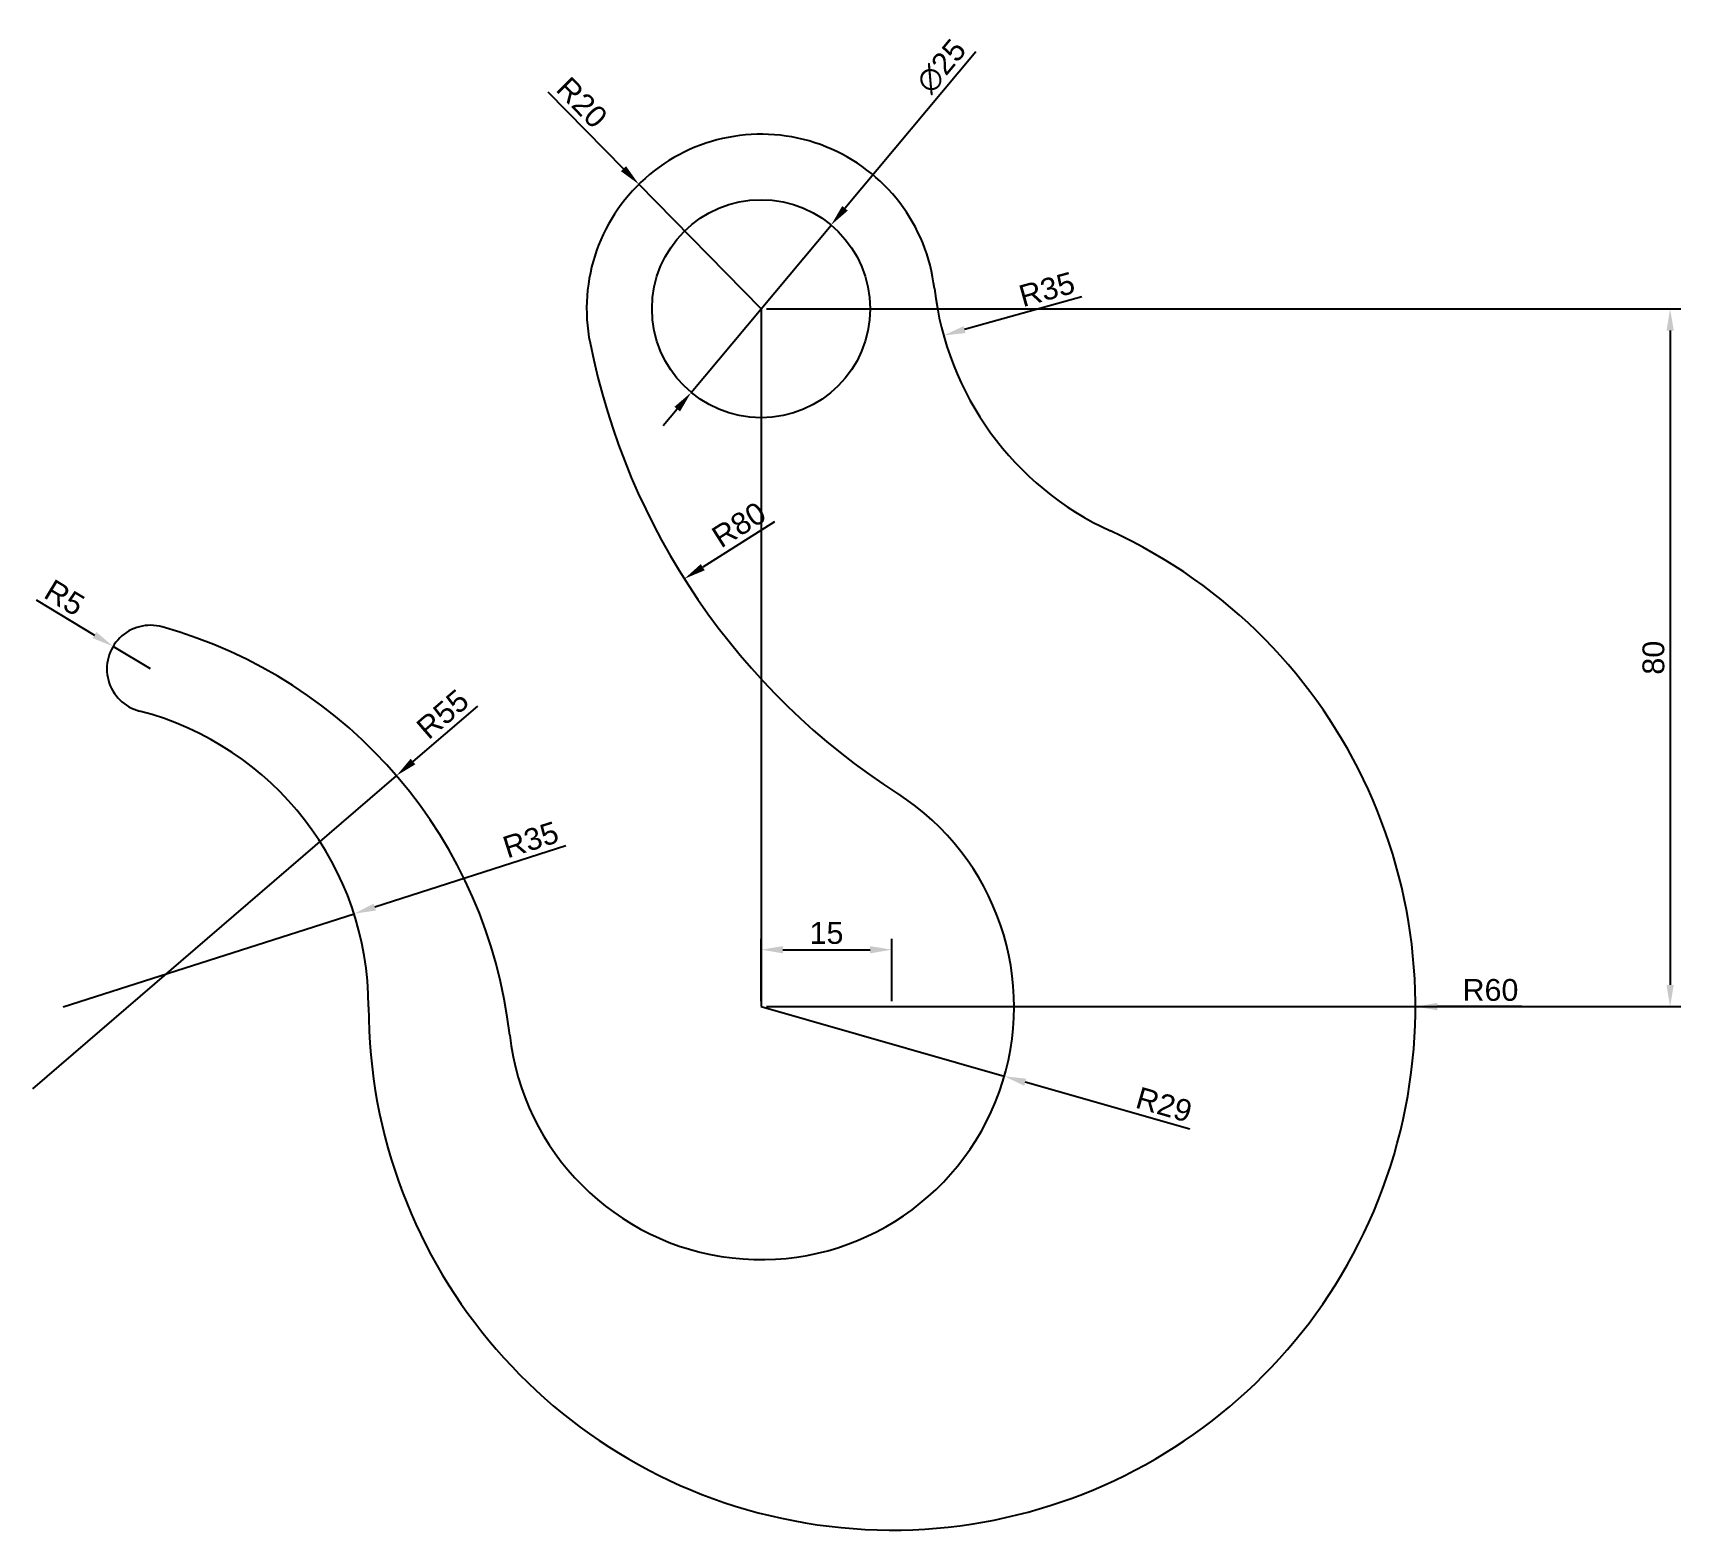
# Model space of a CAD drawing. Header units: millimetres. Extents: x 2663 to 2852, y 1590 to 1762.
import ezdxf

# ---------------------------------------------------------------- set-up
doc = ezdxf.new("R2010")
doc.units = ezdxf.units.MM
doc.styles.get("Standard").update_dxf_attribs({"font": 'arial.ttf'})
doc.dimstyles.new('ISO-25', dxfattribs={"dimtxt": 2.5, "dimasz": 2.5, "dimexe": 1.25, "dimexo": 0.625, "dimtad": 1, "dimtxsty": 'Standard', "dimcen": 2.5, "dimadec": 0, "dimazin": 0, "dimtfac": 1, "dimtmove": 0, "dimatfit": 3, "dimfxl": 1, "dimarcsym": 0})

# ---------------------------------------------------------------- blocks, each defined once
blk = doc.blocks.new('*D1')
at = {"color": 0, "lineweight": -2, "transparency": 16777216}
for p, q in [((2771.24, 1759.84), (2756.25, 1741.91)), ((2738.62, 1720.81), (2754.65, 1739.99)), ((2737.02, 1718.89), (2735.41, 1716.97))]:
    blk.add_line(p, q, dxfattribs=at)
at = {"color": 0, "transparency": 16777216}
for points in [[(2755.93, 1742.18), (2756.57, 1741.65), (2754.65, 1739.99)], [(2736.7, 1719.16), (2737.34, 1718.63), (2738.62, 1720.81)]]:
    blk.add_solid(points, dxfattribs=at)
at = {"layer": 'Defpoints', "color": 0, "transparency": 16777216}
for p in [(2754.65, 1739.99), (2738.62, 1720.81)]:
    blk.add_point(p, dxfattribs=at)
at = {"color": 0, "transparency": 16777216, "insert": (2767.3, 1758.2), "char_height": 2.5, "attachment_point": 5, "rotation": 50.1157}
blk.add_mtext('∅25', dxfattribs=at)
blk = doc.blocks.new('*D2')
at = {"color": 0, "lineweight": -2, "transparency": 16777216}
for p, q in [((2722.2, 1755.27), (2730.87, 1746.45)), ((2746.63, 1730.4), (2732.62, 1744.67))]:
    blk.add_line(p, q, dxfattribs=at)
at = {"color": 0, "transparency": 16777216}
blk.add_solid([(2731.16, 1746.74), (2730.57, 1746.16), (2732.62, 1744.67)], dxfattribs=at)
at = {"layer": 'Defpoints', "color": 0, "transparency": 16777216}
for p in [(2732.62, 1744.67), (2746.63, 1730.4)]:
    blk.add_point(p, dxfattribs=at)
at = {"color": 0, "transparency": 16777216, "insert": (2726.09, 1754.03), "char_height": 2.5, "attachment_point": 5, "rotation": 314.4946}
blk.add_mtext('R20', dxfattribs=at)
blk = doc.blocks.new('*D3')
at = {"color": 0, "lineweight": -2, "transparency": 16777216}
blk.add_line((2783.39, 1731.76), (2769.96, 1728.01), dxfattribs=at)
at = {"color": 0, "transparency": 16777216}
blk.add_solid([(2769.85, 1728.41), (2770.07, 1727.61), (2767.55, 1727.34)], dxfattribs=at)
at = {"layer": 'Defpoints', "color": 0, "transparency": 16777216}
for p in [(2801.27, 1736.74), (2767.55, 1727.34)]:
    blk.add_point(p, dxfattribs=at)
at = {"color": 0, "transparency": 16777216, "insert": (2779.39, 1732.62), "char_height": 2.5, "attachment_point": 5, "rotation": 15.5787}
blk.add_mtext('R35', dxfattribs=at)
blk = doc.blocks.new('*D4')
at = {"color": 0, "lineweight": -2, "transparency": 16777216}
blk.add_line((2748.16, 1705.96), (2739.95, 1700.78), dxfattribs=at)
at = {"color": 0, "transparency": 16777216}
blk.add_solid([(2739.72, 1701.13), (2740.17, 1700.42), (2737.83, 1699.44)], dxfattribs=at)
at = {"layer": 'Defpoints', "color": 0, "transparency": 16777216}
for p in [(2805.47, 1742.16), (2737.83, 1699.44)]:
    blk.add_point(p, dxfattribs=at)
at = {"color": 0, "transparency": 16777216, "insert": (2744.09, 1705.64), "char_height": 2.5, "attachment_point": 5, "rotation": 32.2754}
blk.add_mtext('R80', dxfattribs=at)
blk = doc.blocks.new('*D5')
at = {"color": 0, "lineweight": -2, "transparency": 16777216}
for p, q in [((2746.63, 1650.4), (2774.51, 1642.42)), ((2795.77, 1636.34), (2776.92, 1641.73))]:
    blk.add_line(p, q, dxfattribs=at)
at = {"color": 0, "transparency": 16777216}
blk.add_solid([(2777.03, 1642.14), (2776.8, 1641.33), (2774.51, 1642.42)], dxfattribs=at)
at = {"layer": 'Defpoints', "color": 0, "transparency": 16777216}
for p in [(2746.63, 1650.4), (2774.51, 1642.42)]:
    blk.add_point(p, dxfattribs=at)
at = {"color": 0, "transparency": 16777216, "insert": (2792.82, 1639.16), "char_height": 2.5, "attachment_point": 5, "rotation": 344.0265}
blk.add_mtext('R29', dxfattribs=at)
blk = doc.blocks.new('*D6')
at = {"color": 0, "lineweight": -2, "transparency": 16777216}
for p, q in [((2761.63, 1650.4), (2821.63, 1650.4)), ((2833.85, 1650.4), (2824.13, 1650.4))]:
    blk.add_line(p, q, dxfattribs=at)
at = {"color": 0, "transparency": 16777216}
blk.add_solid([(2824.13, 1650.82), (2824.13, 1649.99), (2821.63, 1650.4)], dxfattribs=at)
at = {"layer": 'Defpoints', "color": 0, "transparency": 16777216}
for p in [(2761.63, 1650.4), (2821.63, 1650.4)]:
    blk.add_point(p, dxfattribs=at)
at = {"color": 0, "transparency": 16777216, "insert": (2830.24, 1652.3), "char_height": 2.5, "attachment_point": 5}
blk.add_mtext('R60', dxfattribs=at)
blk = doc.blocks.new('*D7')
at = {"color": 0, "lineweight": -2, "transparency": 16777216}
for p, q in [((2714.11, 1684.86), (2706.73, 1678.5)), ((2663.17, 1640.97), (2704.83, 1676.87))]:
    blk.add_line(p, q, dxfattribs=at)
at = {"color": 0, "transparency": 16777216}
blk.add_solid([(2706.46, 1678.81), (2707, 1678.18), (2704.83, 1676.87)], dxfattribs=at)
at = {"layer": 'Defpoints', "color": 0, "transparency": 16777216}
for p in [(2704.83, 1676.87), (2663.17, 1640.97)]:
    blk.add_point(p, dxfattribs=at)
at = {"color": 0, "transparency": 16777216, "insert": (2710.13, 1683.93), "char_height": 2.5, "attachment_point": 5, "rotation": 40.7464}
blk.add_mtext('R55', dxfattribs=at)
blk = doc.blocks.new('*D8')
at = {"color": 0, "lineweight": -2, "transparency": 16777216}
for p, q in [((2724.25, 1668.82), (2702.35, 1661.81)), ((2666.63, 1650.39), (2699.97, 1661.05))]:
    blk.add_line(p, q, dxfattribs=at)
at = {"color": 0, "transparency": 16777216}
blk.add_solid([(2702.22, 1662.21), (2702.48, 1661.42), (2699.97, 1661.05)], dxfattribs=at)
at = {"layer": 'Defpoints', "color": 0, "transparency": 16777216}
for p in [(2699.97, 1661.05), (2666.63, 1650.39)]:
    blk.add_point(p, dxfattribs=at)
at = {"color": 0, "transparency": 16777216, "insert": (2720.22, 1669.53), "char_height": 2.5, "attachment_point": 5, "rotation": 17.7382}
blk.add_mtext('R35', dxfattribs=at)
blk = doc.blocks.new('*D9')
at = {"color": 0, "lineweight": -2, "transparency": 16777216}
for p, q in [((2663.54, 1697.03), (2670.22, 1693)), ((2676.63, 1689.12), (2672.36, 1691.7))]:
    blk.add_line(p, q, dxfattribs=at)
at = {"color": 0, "transparency": 16777216}
blk.add_solid([(2670.43, 1693.35), (2670, 1692.64), (2672.36, 1691.7)], dxfattribs=at)
at = {"layer": 'Defpoints', "color": 0, "transparency": 16777216}
for p in [(2672.36, 1691.7), (2676.63, 1689.12)]:
    blk.add_point(p, dxfattribs=at)
at = {"color": 0, "transparency": 16777216, "insert": (2666.79, 1697.28), "char_height": 2.5, "attachment_point": 5, "rotation": 328.8621}
blk.add_mtext('R5', dxfattribs=at)
blk = doc.blocks.new('*D10')
at = {"color": 0, "lineweight": -2, "transparency": 16777216}
for p, q in [((2747.26, 1730.4), (2852.08, 1730.4)), ((2850.83, 1727.9), (2850.83, 1652.9)), ((2747.26, 1650.4), (2852.08, 1650.4))]:
    blk.add_line(p, q, dxfattribs=at)
at = {"color": 0, "transparency": 16777216}
for points in [[(2850.42, 1727.9), (2851.25, 1727.9), (2850.83, 1730.4)], [(2850.42, 1652.9), (2851.25, 1652.9), (2850.83, 1650.4)]]:
    blk.add_solid(points, dxfattribs=at)
at = {"layer": 'Defpoints', "color": 0, "transparency": 16777216}
for p in [(2746.63, 1730.4), (2746.63, 1650.4), (2850.83, 1650.4)]:
    blk.add_point(p, dxfattribs=at)
at = {"color": 0, "transparency": 16777216, "insert": (2848.93, 1690.4), "char_height": 2.5, "attachment_point": 5, "rotation": 90}
blk.add_mtext('80', dxfattribs=at)
blk = doc.blocks.new('*D11')
at = {"color": 0, "lineweight": -2, "transparency": 16777216}
for p, q in [((2746.63, 1651.03), (2746.63, 1658.18)), ((2749.13, 1656.93), (2759.13, 1656.93)), ((2761.63, 1651.03), (2761.63, 1658.18))]:
    blk.add_line(p, q, dxfattribs=at)
at = {"color": 0, "transparency": 16777216}
for points in [[(2749.13, 1657.34), (2749.13, 1656.51), (2746.63, 1656.93)], [(2759.13, 1657.34), (2759.13, 1656.51), (2761.63, 1656.93)]]:
    blk.add_solid(points, dxfattribs=at)
at = {"layer": 'Defpoints', "color": 0, "transparency": 16777216}
for p in [(2761.63, 1656.93), (2746.63, 1650.4), (2761.63, 1650.4)]:
    blk.add_point(p, dxfattribs=at)
at = {"color": 0, "transparency": 16777216, "insert": (2754.13, 1658.83), "char_height": 2.5, "attachment_point": 5}
blk.add_mtext('15', dxfattribs=at)

msp = doc.modelspace()

# ---------------------------------------------------------------- linework, layer by layer
msp.add_line((2746.635, 1730.403), (2746.635, 1650.403))
msp.add_circle((2746.635, 1730.403), 12.5)
for centre, radius, start, end in [((2746.635, 1730.403), 20, 6.6168, 191.29949), ((2801.268, 1736.741), 35, 186.6168, 245.3423), ((2805.472, 1742.159), 80, 191.29949, 237.33073), ((2761.635, 1650.403), 60, 180.00923, 65.3423), ((2676.635, 1689.118), 5, 74.37361, 255.52249), ((2663.166, 1640.966), 55, 6.4508, 74.37361), ((2666.635, 1650.388), 35, 0.00923, 75.52249), ((2746.635, 1650.403), 29, 186.4508, 57.33073)]:
    msp.add_arc(centre, radius, start, end)

# ---------------------------------------------------------------- dimensions: what is measured, and where the dimension line sits
dim = msp.add_diameter_dim_2p(p1=(2738.619, 1720.811), p2=(2754.65, 1739.995), dimstyle='ISO-25')
dim.commit()
dim.dimension.update_dxf_attribs({"geometry": '*D1', "text_midpoint": (2768.81, 1756.939), "dimtype": 163})
for center, mpoint, picture, middle in [((2746.635, 1730.403), (2732.618, 1744.67), '*D2', (2724.733, 1752.695)), ((2805.472, 1742.159), (2737.832, 1699.44), '*D4', (2745.11, 1704.037)), ((2801.268, 1736.741), (2767.554, 1727.341), '*D3', (2779.898, 1730.783)), ((2666.635, 1650.388), (2699.971, 1661.051), '*D8', (2720.803, 1667.715)), ((2746.635, 1650.403), (2774.515, 1642.423), '*D5', (2792.299, 1637.332))]:
    dim = msp.add_radius_dim(center=center, mpoint=mpoint, dimstyle='ISO-25')
    dim.commit()
    dim.dimension.update_dxf_attribs({"geometry": picture, "text_midpoint": middle, "dimtype": 164})
dim = msp.add_linear_dim(base=(2850.835, 1650.403), p1=(2746.635, 1730.403), p2=(2746.635, 1650.403), angle=90, dimstyle='ISO-25')
dim.commit()
dim.dimension.update_dxf_attribs({"geometry": '*D10', "text_midpoint": (2848.933, 1690.403)})
for center, mpoint, picture, middle in [((2676.635, 1689.118), (2672.355, 1691.703), '*D9', (2666.788, 1697.282)), ((2663.166, 1640.966), (2704.835, 1676.865), '*D7', (2710.129, 1683.929)), ((2761.635, 1650.403), (2821.635, 1650.403), '*D6', (2830.242, 1652.305))]:
    dim = msp.add_radius_dim(center=center, mpoint=mpoint, dimstyle='ISO-25')
    dim.commit()
    dim.dimension.update_dxf_attribs({"geometry": picture, "text_midpoint": middle})
dim = msp.add_linear_dim(base=(2761.635, 1656.927), p1=(2746.635, 1650.403), p2=(2761.635, 1650.403), dimstyle='ISO-25')
dim.commit()
dim.dimension.update_dxf_attribs({"geometry": '*D11', "text_midpoint": (2754.135, 1658.829)})

doc.saveas('drawing.dxf')
